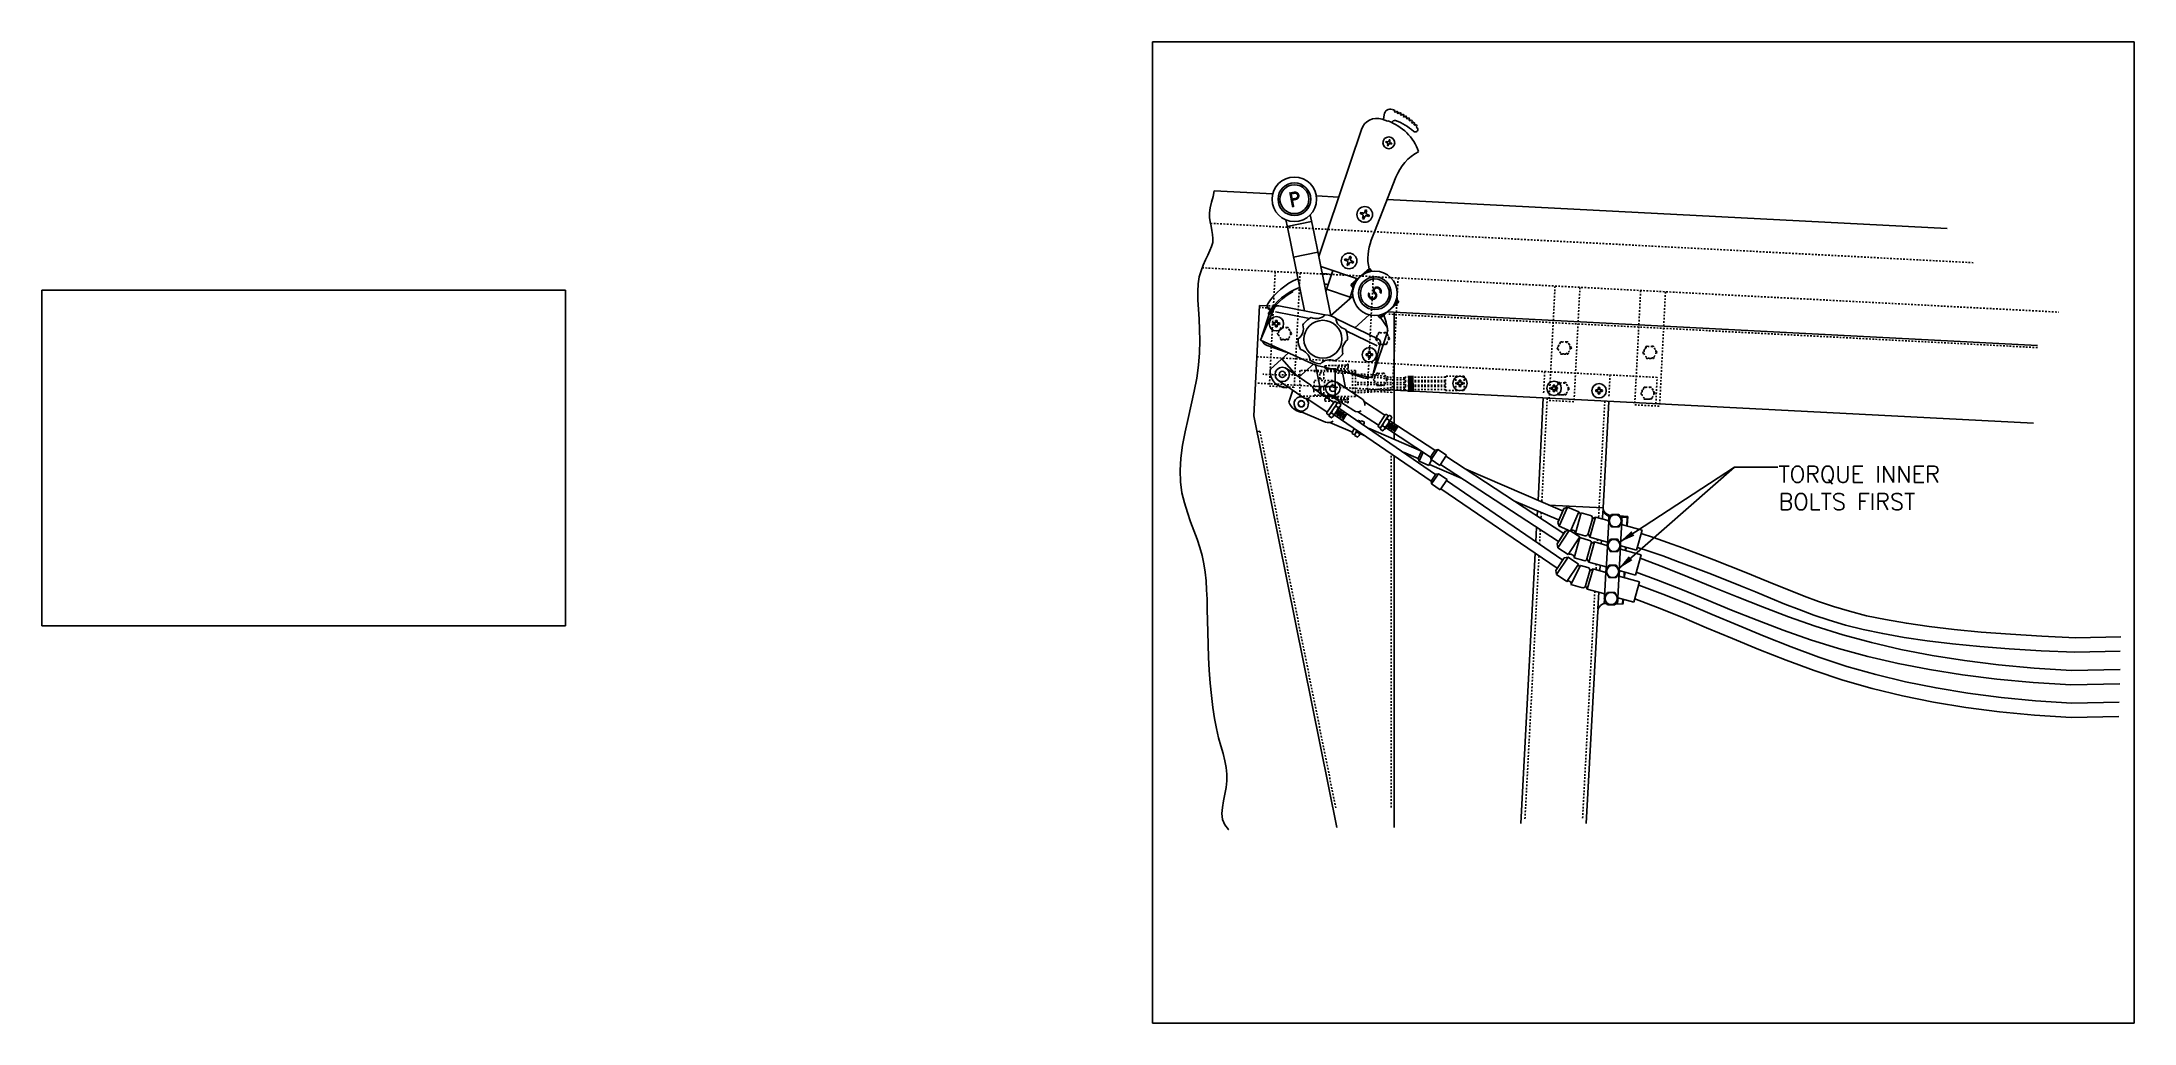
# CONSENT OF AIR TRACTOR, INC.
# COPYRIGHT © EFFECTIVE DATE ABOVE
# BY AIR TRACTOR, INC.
# Model space of a CAD drawing. Extents: x 0 to 128, y -24 to 36.
import ezdxf

# ---------------------------------------------------------------- set-up
doc = ezdxf.new("R2010")
doc.units = 0
doc.header["$LTSCALE"] = 0.3
doc.header["$MEASUREMENT"] = 0
doc.linetypes.add('HIDDEN', pattern=[0.375, 0.25, -0.125])
for name, color, linetype in [('1', 1, 'CONTINUOUS'), ('FUSE', 4, 'CONTINUOUS'), ('HW', 6, 'CONTINUOUS'), ('NOTES', 2, 'CONTINUOUS'), ('TB Border', 9, 'CONTINUOUS')]:
    doc.layers.add(name, color=color, linetype=linetype)
doc.styles.add('ROMANS', font='ROMANS.shx')
doc.dimstyles.new('FRACTION', dxfattribs={"dimtxt": 0.125, "dimasz": 0.15, "dimexe": 0.12, "dimexo": 0.12, "dimgap": 0.05, "dimtad": 0, "dimtih": 1, "dimtoh": 1, "dimdec": 4, "dimzin": 4, "dimdsep": 46, "dimlunit": 5, "dimtxsty": 'ROMANS', "dimcen": 0.09, "dimclrd": 6, "dimclre": 6, "dimclrt": 256, "dimadec": 0, "dimazin": 0, "dimtfac": 0.72, "dimtdec": 4, "dimtofl": 0, "dimtmove": 0, "dimatfit": 3, "dimfxl": 1, "dimfrac": 2, "dimtolj": 1, "dimtzin": 4, "dimarcsym": 0})

# ---------------------------------------------------------------- blocks, each defined once
blk = doc.blocks.new('90015P')
at = {"layer": 'HW'}
for p, q in [((-0.097, 0.025), (-0.025, 0.025)), ((-0.025, 0.025), (-0.025, 0.097)), ((0.025, 0.025), (0.025, 0.097)), ((0.025, 0.025), (0.097, 0.025)), ((-0.097, -0.025), (-0.025, -0.025)), ((-0.025, -0.097), (-0.025, -0.025)), ((0.025, -0.097), (0.025, -0.025)), ((0.025, -0.025), (0.097, -0.025))]:
    blk.add_line(p, q, dxfattribs=at)
blk.add_circle((0, 0), 0.22, dxfattribs=at)
for start, end in [(165.52249, 194.47751), (75.52249, 104.47751), (345.52249, 14.47751), (255.52249, 284.47751)]:
    blk.add_arc((0, 0), 0.1, start, end, dxfattribs=at)

msp = doc.modelspace()

# ---------------------------------------------------------------- linework, layer by layer
at = {"layer": '1'}
for p, q in [((81.91, 30.98), (82.25, 30.86)), ((80.65, 30.35), (78.6, 24.24)), ((82.75, 27.43), (81.45, 24.09)), ((76.03, 24.83), (76.12, 24.37)), ((76.11, 24.42), (77.6, 24.73)), ((76.12, 24.37), (77.16, 19.25)), ((77.52, 25.13), (77.69, 24.29)), ((77.69, 24.29), (78.04, 22.57)), ((78.6, 24.24), (78.04, 22.57)), ((81.45, 24.09), (81.25, 23.57)), ((76.49, 22.54), (77.98, 22.84)), ((78.04, 22.57), (78.77, 18.96)), ((78.16, 21.96), (80.41, 21.21)), ((78.89, 21.72), (78.47, 20.45)), ((80.15, 20.67), (79.91, 19.97)), ((80.34, 21.23), (80.29, 21.11)), ((74.07, 12.84), (74.41, 19.59)), ((74.89, 19.57), (74.41, 19.59)), ((74.47, 17.46), (75.32, 19.42)), ((78.42, 19.01), (75.59, 19.56)), ((80.12, 20.15), (78.76, 18.95)), ((121.97, 17.14), (82.21, 19.19)), ((79.08, 18.79), (81.68, 17.52)), ((81.12, 19.01), (80.24, 18.22)), ((82.64, 19.17), (82.64, 12.38)), ((77.61, 16.03), (74.47, 17.46)), ((76.19, 16.68), (75.08, 15.7)), ((81.3, 15.17), (81.8, 17.25)), ((77.71, 15.99), (76.83, 15.21)), ((77.83, 15.95), (78.18, 14.22)), ((77.93, 15.92), (81.3, 15.17)), ((79.46, 15.58), (79.67, 14.54)), ((76.15, 14.61), (76.09, 14.56)), ((76.45, 14.4), (76.2, 13.68)), ((78.11, 14.59), (78.01, 14.3)), ((121.73, 12.38), (82.64, 14.4)), ((74.07, 12.84), (79.14, -12.34)), ((77.31, 13.9), (77.33, 13.9)), ((78.99, 12.9), (84.9, 8.85)), ((79.27, 13.31), (85.18, 9.26)), ((91.76, 13.93), (91.44, 7.67)), ((95.76, 13.72), (95.42, 7.21)), ((81.07, 12.08), (84.32, 10.68)), ((82.12, 12.12), (84.87, 10.32)), ((82.39, 12.54), (85.14, 10.74)), ((82.64, 10.4), (82.64, -12.34)), ((83.21, 10.61), (84.12, 10.22)), ((93.01, 5.65), (85.81, 10.37)), ((86.75, 9.03), (84.8, 9.87)), ((92.69, 5.15), (85.48, 9.86)), ((92.94, 7.02), (87.03, 9.57)), ((92.61, 3.52), (85.5, 8.38)), ((92.95, 4.01), (85.84, 8.88)), ((92.7, 6.47), (89.96, 7.65)), ((91.4, 7.03), (91.39, 6.72)), ((95.77, 6.69), (95.76, 6.49)), ((95.91, 6.75), (95.89, 6.75)), ((96.92, 6.69), (96.42, 6.72)), ((96.89, 6.63), (96.46, 6.65)), ((96.57, 6.65), (96.56, 6.48)), ((96.89, 6.63), (96.86, 6.12)), ((96.92, 6.69), (96.89, 6.11)), ((96.89, 6.63), (96.92, 6.69)), ((91.35, 6.03), (91.3, 5.14)), ((95.76, 6.37), (95.68, 4.97)), ((96.56, 6.36), (96.48, 4.96)), ((91.27, 4.44), (90.39, -12.09)), ((95.68, 4.86), (95.6, 3.38)), ((96.48, 4.85), (96.4, 3.37)), ((96.79, 4.81), (96.78, 4.6)), ((96.82, 4.8), (96.81, 4.59)), ((95.59, 3.27), (95.51, 1.73)), ((96.39, 3.26), (96.31, 1.72)), ((96.71, 3.29), (96.7, 2.95)), ((96.74, 3.28), (96.73, 2.94)), ((95.51, 1.62), (95.49, 1.38)), ((95.65, 1.37), (95.61, 1.37)), ((96.61, 1.32), (96.15, 1.34)), ((96.31, 1.61), (96.29, 1.33)), ((96.63, 1.64), (96.61, 1.32)), ((96.61, 1.32), (96.64, 1.38)), ((96.66, 1.63), (96.64, 1.38)), ((95.09, 0.9), (94.39, -12.09))]:
    msp.add_line(p, q, dxfattribs=at)
at = {"layer": '1', "color": 6}
for p, q in [((82.04, 31.25), (82, 30.95)), ((82.66, 31.42), (82.69, 31.51)), ((82.74, 31.38), (82.79, 31.47)), ((82.85, 31.33), (82.88, 31.43)), ((82.85, 31.33), (82.88, 31.43)), ((82.92, 31.3), (82.98, 31.38)), ((82.92, 31.3), (82.98, 31.38)), ((83.03, 31.24), (83.07, 31.34)), ((83.03, 31.24), (83.07, 31.34)), ((83.1, 31.2), (83.16, 31.29)), ((83.1, 31.2), (83.16, 31.29)), ((83.21, 31.14), (83.25, 31.23)), ((83.28, 31.1), (83.34, 31.18)), ((83.38, 31.03), (83.43, 31.12)), ((83.45, 30.98), (83.51, 31.06)), ((83.54, 30.91), (83.6, 31)), ((83.61, 30.86), (83.68, 30.93)), ((83.7, 30.78), (83.76, 30.86)), ((83.76, 30.73), (83.84, 30.79)), ((83.85, 30.64), (83.91, 30.72)), ((82.13, 29.57), (82.22, 29.53)), ((82.15, 29.62), (82.24, 29.59)), ((82.26, 29.46), (82.23, 29.37)), ((82.31, 29.44), (82.28, 29.35)), ((82.35, 29.72), (82.32, 29.63)), ((82.4, 29.7), (82.37, 29.61)), ((82.39, 29.48), (82.48, 29.45)), ((82.41, 29.53), (82.5, 29.5)), ((83.91, 30.58), (83.99, 30.65)), ((83.99, 30.5), (84.06, 30.57)), ((76.11, 24.42), (77.6, 24.73)), ((80.58, 25.2), (80.71, 25.15)), ((80.6, 25.28), (80.74, 25.24)), ((80.76, 25.04), (80.72, 24.91)), ((80.85, 25.02), (80.8, 24.88)), ((80.89, 25.43), (80.85, 25.29)), ((80.98, 25.4), (80.93, 25.26)), ((80.96, 25.07), (81.09, 25.03)), ((80.99, 25.15), (81.12, 25.11)), ((76.49, 22.54), (77.98, 22.84)), ((79.62, 22.35), (79.76, 22.31)), ((79.65, 22.44), (79.78, 22.39)), ((79.81, 22.2), (79.77, 22.07)), ((79.89, 22.17), (79.85, 22.04)), ((79.94, 22.58), (79.89, 22.45)), ((80.02, 22.55), (79.98, 22.42)), ((80, 22.23), (80.14, 22.18)), ((80, 20.84), (81.13, 21.85)), ((80.03, 22.31), (80.17, 22.26)), ((80.96, 21.59), (81.19, 21.79)), ((81.13, 21.85), (81.29, 21.68)), ((76.42, 20.48), (76.46, 20.41)), ((78.51, 20.58), (79.96, 20.1)), ((80, 20.84), (80.15, 20.67)), ((80.05, 20.78), (80.27, 20.98)), ((75.08, 19.29), (75.01, 19.33)), ((77.47, 18.78), (75.4, 19.19)), ((76.08, 20.28), (76.12, 20.22)), ((81.8, 18.8), (82.94, 19.81)), ((82.66, 19.67), (82.89, 19.87)), ((82.78, 19.98), (82.94, 19.81)), ((74.58, 17.76), (75.01, 19.05)), ((74.95, 19.08), (75.02, 19.04)), ((79.71, 18.03), (81.61, 17.11)), ((81.4, 15.48), (82.22, 17.92)), ((81.65, 18.98), (81.8, 18.8)), ((81.75, 18.86), (81.97, 19.06)), ((74.89, 17.13), (76.05, 16.74)), ((75.79, 16.32), (76.68, 15.31)), ((76.06, 15.73), (77.56, 14.71)), ((79.61, 15.55), (80.77, 15.16)), ((75.57, 15), (77.06, 13.98)), ((77.72, 14.5), (78.96, 13.66)), ((77.76, 14.47), (78.04, 14.38)), ((78.66, 14.15), (80.18, 13.16)), ((79.14, 14.89), (80.66, 13.9)), ((76.79, 13.17), (78.46, 12.45)), ((77.32, 13.9), (78.55, 13.06)), ((78.96, 13.66), (78.55, 13.06)), ((78.67, 12.81), (78.81, 12.71)), ((79.12, 13.54), (78.72, 12.95)), ((78.81, 13.02), (78.95, 12.92)), ((78.91, 12.79), (79.34, 13.42)), ((79.09, 13.43), (79.24, 13.34)), ((79.11, 12.91), (79.3, 13.19)), ((79.15, 12.79), (79.43, 13.2)), ((79.24, 13.64), (79.38, 13.55)), ((79.27, 12.79), (79.47, 13.08)), ((79.31, 12.67), (79.6, 13.09)), ((79.44, 12.68), (79.64, 12.97)), ((79.48, 12.56), (79.76, 12.97)), ((80.43, 13.09), (81.68, 12.27)), ((80.83, 13.69), (82.08, 12.88)), ((82.08, 12.88), (81.68, 12.27)), ((82.36, 12.87), (82.5, 12.78)), ((78.72, 12.43), (80.1, 11.84)), ((80.2, 12.07), (80.1, 11.84)), ((80.26, 11.61), (80.42, 11.54)), ((80.37, 11.96), (80.28, 11.76)), ((80.36, 11.84), (80.51, 11.77)), ((80.5, 11.64), (80.58, 11.81)), ((80.55, 11.76), (80.82, 11.64)), ((80.66, 12.54), (80.81, 12.47)), ((80.74, 11.68), (80.74, 11.7)), ((80.78, 12.28), (80.8, 12.34)), ((81.11, 12.05), (81.12, 12.06)), ((81.28, 11.93), (81.3, 11.98)), ((81.8, 12.02), (81.95, 11.93)), ((82.24, 12.77), (81.85, 12.17)), ((81.94, 12.23), (82.08, 12.14)), ((82.05, 12.01), (82.46, 12.65)), ((82.22, 12.66), (82.36, 12.56)), ((82.25, 12.13), (82.43, 12.42)), ((82.29, 12.01), (82.56, 12.43)), ((82.41, 12.02), (82.6, 12.31)), ((82.45, 11.9), (82.73, 12.32)), ((82.58, 11.92), (82.77, 12.21)), ((82.62, 11.79), (82.89, 12.21)), ((82.64, 11.78), (82.64, 11.4)), ((84.32, 10.68), (84.12, 10.22)), ((84.42, 10.62), (84.18, 10.06)), ((84.87, 10.32), (85.01, 10.53)), ((84.91, 10.16), (84.87, 10.32)), ((84.91, 10.16), (85.11, 10.47)), ((85.15, 10.74), (85.01, 10.53)), ((85.31, 10.78), (85.11, 10.47)), ((85.31, 10.78), (85.15, 10.74)), ((85.85, 10.43), (85.31, 10.78)), ((85.85, 10.43), (85.44, 9.81)), ((84.18, 10.06), (84.12, 10.22)), ((84.77, 9.81), (84.18, 10.06)), ((84.92, 10.15), (84.77, 9.81)), ((85.19, 9.27), (84.9, 8.85)), ((84.91, 10.16), (85.44, 9.81)), ((85.35, 9.3), (84.93, 8.68)), ((85.35, 9.3), (85.19, 9.27)), ((85.88, 8.94), (85.35, 9.3)), ((84.93, 8.68), (84.9, 8.85)), ((85.46, 8.32), (84.93, 8.68)), ((85.88, 8.94), (85.46, 8.32)), ((95.42, 7.21), (92.1, 7.38)), ((92.64, 6.32), (93.01, 7.17)), ((92.64, 6.32), (93.01, 7.16)), ((92.74, 6.09), (93.24, 7.26)), ((93.24, 7.26), (93.01, 7.17)), ((93.94, 6.96), (93.24, 7.26)), ((93.43, 5.79), (93.94, 6.96)), ((94.07, 6.9), (93.72, 5.67)), ((94.65, 6.74), (94.07, 6.9)), ((94.76, 6.54), (94.5, 5.62)), ((94.95, 6.65), (94.61, 5.42)), ((94.95, 6.65), (94.76, 6.54)), ((95.73, 6.43), (94.95, 6.65)), ((95.41, 7.03), (95.38, 6.53)), ((92.6, 5.02), (93.11, 5.79)), ((92.6, 5.02), (93.1, 5.79)), ((92.74, 6.09), (92.64, 6.32)), ((92.65, 4.77), (93.34, 5.83)), ((93.43, 5.79), (92.74, 6.09)), ((93.32, 5.84), (93.11, 5.79)), ((93.29, 4.36), (93.99, 5.43)), ((93.99, 5.43), (93.44, 5.79)), ((94, 5.39), (93.65, 4.15)), ((94.3, 5.51), (93.72, 5.67)), ((94.58, 5.22), (94, 5.39)), ((94.61, 5.42), (94.5, 5.62)), ((94.89, 5.14), (94.54, 3.9)), ((95.69, 5.12), (94.61, 5.42)), ((94.89, 5.14), (94.69, 5.03)), ((95.65, 4.92), (94.89, 5.14)), ((95.31, 5.22), (95.3, 5.02)), ((97.8, 5.85), (96.55, 6.2)), ((97.8, 5.85), (97.46, 4.62)), ((92.52, 3.39), (93.04, 4.15)), ((92.52, 3.39), (93.04, 4.15)), ((92.57, 3.14), (93.29, 4.2)), ((92.65, 4.77), (92.6, 5.02)), ((93.29, 4.36), (92.65, 4.77)), ((93.29, 4.2), (93.04, 4.15)), ((93.92, 3.77), (93.29, 4.2)), ((94.23, 3.99), (93.65, 4.15)), ((94.69, 5.03), (94.43, 4.1)), ((94.54, 3.9), (94.43, 4.1)), ((95.61, 3.6), (94.54, 3.9)), ((97.74, 4.34), (96.47, 4.69)), ((97.46, 4.62), (96.5, 4.89)), ((97.74, 4.34), (97.39, 3.1)), ((92.57, 3.14), (92.52, 3.39)), ((93.19, 2.71), (92.57, 3.14)), ((93.19, 2.71), (93.92, 3.77)), ((94.03, 3.69), (93.45, 2.53)), ((94.49, 3.57), (94.03, 3.69)), ((94.6, 3.37), (94.34, 2.44)), ((94.8, 3.48), (94.45, 2.25)), ((94.8, 3.48), (94.6, 3.37)), ((95.59, 3.26), (94.8, 3.48)), ((95.23, 3.71), (95.22, 3.36)), ((97.65, 2.68), (96.38, 3.03)), ((97.39, 3.1), (96.4, 3.38)), ((97.65, 2.68), (97.3, 1.45)), ((94.15, 2.33), (93.45, 2.53)), ((94.45, 2.25), (94.34, 2.44)), ((95.52, 1.95), (94.45, 2.25)), ((95.15, 2.05), (95.09, 1.03)), ((97.3, 1.45), (96.31, 1.72))]:
    msp.add_line(p, q, dxfattribs=at)
at = {"layer": '1', "color": 4, "linetype": 'HIDDEN'}
for p, q in [((75.27, 19.42), (74.41, 19.46)), ((75.27, 19.55), (74.96, 19.56)), ((121.96, 17.01), (82.21, 19.06)), ((79.04, 15.6), (76.88, 15.6)), ((76.88, 15.6), (76.88, 14.04)), ((77.76, 15.6), (77.76, 15.54)), ((79.04, 15.54), (77.76, 15.54)), ((78.1, 15.46), (78.34, 15.46)), ((78.1, 15.1), (78.1, 15.46)), ((78.34, 15.1), (78.34, 15.46)), ((78.54, 15.68), (78.64, 15.68)), ((78.54, 15.6), (78.54, 15.68)), ((78.64, 15.68), (78.62, 15.72)), ((78.82, 15.72), (79.04, 15.66)), ((79.04, 15.66), (79.04, 15.6)), ((79.04, 14.04), (79.04, 15.6)), ((91.85, 15.55), (91.78, 14.17)), ((82.4, 14.41), (74.17, 14.84)), ((77.76, 14.64), (77.76, 15)), ((78.88, 15), (77.76, 15)), ((78.88, 14.64), (77.76, 14.64)), ((77.76, 14.1), (79.04, 14.1)), ((77.76, 14.1), (77.76, 14.04)), ((78.1, 15.1), (78.34, 15.1)), ((78.1, 14.54), (78.34, 14.54)), ((78.1, 14.18), (78.1, 14.54)), ((78.1, 14.18), (78.34, 14.18)), ((78.34, 14.18), (78.34, 14.54)), ((78.38, 14.64), (78.38, 15)), ((78.88, 15), (78.88, 14.64)), ((83.29, 14.88), (80.29, 14.88)), ((83.29, 14.76), (80.29, 14.76)), ((83.29, 15.21), (83.29, 15.01)), ((83.29, 14.93), (83.29, 14.73)), ((83.29, 14.63), (83.29, 14.43)), ((86.92, 15.26), (85.79, 15.26)), ((85.79, 15.26), (85.79, 14.38)), ((85.79, 14.38), (86.92, 14.38)), ((86.42, 14.38), (86.42, 15.26)), ((86.92, 14.38), (86.92, 15.26)), ((95.84, 15.34), (95.77, 13.96)), ((76.88, 14.04), (79.04, 14.04)), ((78.54, 14.04), (78.54, 13.96)), ((78.54, 13.96), (78.64, 13.96)), ((78.64, 13.96), (78.62, 13.92)), ((78.84, 13.92), (79.04, 13.98)), ((79.04, 13.98), (79.04, 14.04)), ((92, 13.92), (91.67, 7.57)), ((95.52, 13.74), (95.14, 6.6)), ((74.44, 11.9), (79.08, -11.13)), ((82.46, 10.4), (82.46, -11.15)), ((91.64, 6.93), (91.62, 6.57)), ((91.58, 5.87), (91.53, 4.98)), ((95.08, 5.29), (95.07, 5.09)), ((91.5, 4.28), (90.64, -11.84)), ((95, 3.78), (94.98, 3.43)), ((94.91, 2.12), (94.16, -11.84))]:
    msp.add_line(p, q, dxfattribs=at)
at = {"layer": '1', "color": 6, "linetype": 'HIDDEN'}
for p, q in [((98.72, 15.19), (74.25, 16.45)), ((98.64, 13.57), (98.72, 15.19))]:
    msp.add_line(p, q, dxfattribs=at)
at = {"layer": '1', "linetype": 'HIDDEN'}
msp.add_line((76.15, 14.61), (76.09, 14.56), dxfattribs=at)
at = {"layer": '1', "color": 4}
msp.add_line((74.44, 11.9), (74.26, 11.86), dxfattribs=at)
at = {"layer": '1'}
msp.add_lwpolyline([(71.65, 26.6), (71.59, 26.25), (71.49, 25.9), (71.41, 25.56), (71.37, 25.25), (71.37, 24.96), (71.4, 24.69), (71.46, 24.43), (71.51, 24.17), (71.55, 23.93), (71.57, 23.69), (71.56, 23.44), (71.49, 23.2), (71.39, 22.94), (71.26, 22.67), (71.12, 22.38), (70.98, 22.06), (70.85, 21.71), (70.74, 21.33), (70.67, 20.9), (70.64, 20.43), (70.65, 19.91), (70.68, 19.35), (70.72, 18.75), (70.76, 18.11), (70.77, 17.42), (70.76, 16.7), (70.69, 15.94), (70.58, 15.15), (70.42, 14.34), (70.24, 13.51), (70.05, 12.67), (69.87, 11.85), (69.71, 11.04), (69.6, 10.25), (69.56, 9.5), (69.59, 8.8), (69.68, 8.14), (69.83, 7.51), (70.01, 6.92), (70.21, 6.36), (70.41, 5.82), (70.61, 5.3), (70.78, 4.79), (70.92, 4.29), (71.02, 3.78), (71.1, 3.27), (71.15, 2.75), (71.18, 2.2), (71.21, 1.62), (71.22, 1), (71.24, 0.33), (71.26, -0.39), (71.28, -1.14), (71.31, -1.93), (71.35, -2.72), (71.41, -3.51), (71.48, -4.27), (71.56, -5), (71.67, -5.67), (71.79, -6.28), (71.92, -6.84), (72.06, -7.34), (72.19, -7.81), (72.3, -8.25), (72.38, -8.66), (72.43, -9.07), (72.43, -9.47), (72.38, -9.88), (72.3, -10.3), (72.22, -10.7), (72.15, -11.1), (72.12, -11.48), (72.16, -11.84), (72.29, -12.16), (72.53, -12.45), (72.55, -12.46)], dxfattribs=at)
for points, const_width in [([(76.3, 26.51), (76.48, 25.59)], 0.156), ([(76.31, 26.43), (76.56, 26.48)], 0.156), ([(76.63, 26.1), (76.39, 26.05)], 0.156), ([(83.66, 15.29), (83.68, 14.29)], 0.36)]:
    msp.add_lwpolyline(points, dxfattribs=dict(at, const_width=const_width))
at = {"layer": '1', "const_width": 0.156}
for points in [[(76.63, 26.1, 1), (76.56, 26.48, 1)], [(81.14, 20.35, 0.37655), (81.15, 20.11), (81.19, 20.05, 0.414214), (81.46, 20.03), (81.48, 20.05, 0.414214), (81.5, 20.32), (81.45, 20.37, -0.414214), (81.46, 20.64)], [(81.47, 20.64, -0.414214), (81.73, 20.62), (81.78, 20.57, -0.363512), (81.79, 20.33)]]:
    msp.add_lwpolyline(points, format="xyb", dxfattribs=at)
at = {"layer": '1', "color": 4, "linetype": 'HIDDEN'}
for points in [[(79.73, 15.94), (78.41, 15.9)], [(78.41, 15.9), (79.73, 15.94)], [(78.41, 15.9), (78.41, 15.77)], [(78.41, 15.77), (78.41, 15.9)], [(78.41, 15.77), (78.49, 15.72)], [(78.49, 15.72), (78.41, 15.77)], [(78.49, 15.72), (79.11, 15.72)], [(79.11, 15.72), (78.49, 15.72)], [(79.04, 15.53), (79.04, 15.62)], [(79.04, 15.62), (79.04, 15.53)], [(79.11, 15.62), (79.04, 15.62)], [(79.04, 15.62), (79.11, 15.62)], [(79.04, 15.46), (79.04, 15.46), (79.04, 15.47), (79.04, 15.48), (79.04, 15.49), (79.04, 15.51), (79.04, 15.52), (79.04, 15.53), (79.04, 15.53)], [(79.04, 15.53), (80.29, 15.53)], [(79.04, 15.45), (79.04, 15.46), (79.04, 15.46), (79.04, 15.47), (79.04, 15.47), (79.04, 15.48), (79.04, 15.49), (79.04, 15.51), (79.04, 15.52), (79.04, 15.52), (79.04, 15.53), (79.04, 15.53), (79.04, 15.53)], [(79.04, 15.53), (80.29, 15.53)], [(79.04, 14.02), (79.04, 15.45)], [(79.04, 15.45), (79.04, 14.02)], [(80.29, 15.45), (79.04, 15.45)], [(80.29, 15.45), (79.04, 15.45)], [(79.11, 15.72), (79.11, 15.62)], [(79.11, 15.62), (79.11, 15.72)], [(79.19, 15.72), (79.2, 15.72)], [(79.19, 15.62), (79.19, 15.72)], [(79.2, 15.72), (79.19, 15.72)], [(79.19, 15.72), (79.19, 15.62)], [(80.29, 15.62), (79.19, 15.62)], [(79.19, 15.62), (80.29, 15.62)], [(79.2, 15.83), (79.84, 15.83)], [(79.2, 15.72), (79.2, 15.83)], [(79.2, 15.83), (79.2, 15.72)], [(79.2, 15.83), (79.84, 15.83)], [(79.84, 15.72), (79.2, 15.72)], [(79.84, 15.72), (79.2, 15.72)], [(79.79, 16), (79.73, 15.94)], [(79.73, 15.94), (79.79, 16)], [(79.84, 16), (79.79, 16)], [(79.79, 16), (79.84, 16)], [(79.84, 15.83), (79.84, 16)], [(79.84, 16), (79.84, 15.83)], [(79.84, 15.83), (79.84, 15.72)], [(79.84, 15.83), (79.84, 15.72)], [(80.1, 15.37), (80.29, 15.37)], [(80.1, 15.37), (80.1, 14.27)], [(80.29, 15.37), (80.1, 15.37)], [(80.1, 14.27), (80.1, 15.37)], [(80.29, 15.53), (80.29, 15.62)], [(80.29, 15.53), (80.29, 15.62)], [(80.29, 15.53), (80.29, 15.53), (80.29, 15.53), (80.29, 15.52), (80.29, 15.52), (80.29, 15.51), (80.29, 15.49), (80.29, 15.48), (80.29, 15.47), (80.29, 15.47), (80.29, 15.46), (80.29, 15.46), (80.29, 15.45)], [(80.29, 15.37), (80.29, 15.45)], [(80.29, 15.37), (80.29, 15.45)], [(80.29, 14.27), (80.29, 15.37)], [(80.29, 14.27), (80.29, 15.37)], [(80.1, 14.27), (80.29, 14.27)], [(80.29, 14.27), (80.1, 14.27)], [(80.29, 14.02), (80.29, 14.27)], [(80.29, 14.02), (80.29, 14.27)], [(78.49, 13.92), (78.41, 13.87)], [(78.49, 13.92), (78.41, 13.87)], [(78.41, 13.87), (78.41, 13.74)], [(78.41, 13.87), (78.41, 13.74)], [(78.41, 13.74), (79.73, 13.7)], [(78.41, 13.74), (79.73, 13.7)], [(79.11, 13.92), (78.49, 13.92)], [(79.11, 13.92), (78.49, 13.92)], [(79.04, 14.02), (79.11, 14.02)], [(79.11, 14.02), (79.04, 14.02)], [(79.11, 14.02), (79.11, 13.92)], [(79.11, 14.02), (79.11, 13.92)], [(79.19, 14.02), (80.29, 14.02)], [(79.19, 13.92), (79.19, 14.02)], [(80.29, 14.02), (79.19, 14.02)], [(79.19, 13.92), (79.19, 14.02)], [(79.2, 13.92), (79.19, 13.92)], [(79.2, 13.92), (79.19, 13.92)], [(79.84, 13.92), (79.2, 13.92)], [(79.2, 13.81), (79.2, 13.92)], [(79.84, 13.92), (79.2, 13.92)], [(79.2, 13.81), (79.2, 13.92)], [(79.2, 13.81), (79.84, 13.81)], [(79.84, 13.81), (79.2, 13.81)], [(79.73, 13.7), (79.79, 13.64)], [(79.73, 13.7), (79.79, 13.64)], [(79.79, 13.64), (79.84, 13.64)], [(79.79, 13.64), (79.84, 13.64)], [(79.84, 13.81), (79.84, 13.92)], [(79.84, 13.81), (79.84, 13.92)], [(79.84, 13.64), (79.84, 13.81)], [(79.84, 13.64), (79.84, 13.81)]]:
    msp.add_lwpolyline(points, dxfattribs=at)
at = {"layer": '1', "color": 6}
for points in [[(97.74, 5.64), (98.49, 5.4), (99.35, 5.1), (100.27, 4.77), (101.22, 4.41), (102.19, 4.04), (103.17, 3.65), (104.14, 3.26), (105.08, 2.88), (105.97, 2.51), (106.84, 2.15), (107.71, 1.81), (108.59, 1.48), (109.5, 1.18), (110.47, 0.89), (111.52, 0.62), (112.68, 0.38), (113.95, 0.16), (115.34, -0.04), (116.87, -0.22), (118.52, -0.38), (120.31, -0.52), (122.23, -0.64), (124.28, -0.74), (127.05, -0.67)], [(97.51, 4.79), (98.21, 4.57), (99.06, 4.27), (99.97, 3.94), (100.91, 3.59), (101.87, 3.22), (102.85, 2.83), (103.81, 2.45), (104.74, 2.07), (105.64, 1.69), (106.52, 1.33), (107.4, 0.99), (108.3, 0.65), (109.24, 0.34), (110.24, 0.04), (111.32, -0.23), (112.51, -0.48), (113.81, -0.71), (115.23, -0.92), (116.77, -1.1), (118.44, -1.26), (120.24, -1.4), (122.18, -1.52), (124.25, -1.62), (127.02, -1.55)], [(97.68, 4.13), (99.13, 3.59), (100.59, 3), (102.08, 2.39), (103.6, 1.77), (105.15, 1.16), (106.74, 0.55), (108.37, -0.02), (110.06, -0.55), (111.81, -1.03), (113.62, -1.45), (115.52, -1.81), (117.5, -2.13), (119.58, -2.38), (121.76, -2.59), (124.05, -2.73), (127.02, -2.67)], [(97.44, 3.28), (98.81, 2.77), (100.26, 2.19), (101.75, 1.58), (103.27, 0.96), (104.83, 0.34), (106.43, -0.27), (108.09, -0.85), (109.81, -1.39), (111.59, -1.88), (113.44, -2.31), (115.37, -2.68), (117.38, -3), (119.48, -3.26), (121.69, -3.46), (124, -3.61), (127, -3.55)], [(97.36, 1.64), (98.75, 1.12), (100.22, 0.52), (101.74, -0.12), (103.32, -0.78), (104.93, -1.45), (106.6, -2.11), (108.31, -2.74), (110.06, -3.32), (111.86, -3.84), (113.71, -4.28), (115.61, -4.67), (117.59, -4.99), (119.64, -5.25), (121.78, -5.46), (124.02, -5.61), (126.93, -5.55)], [(97.6, 2.49), (99.07, 1.94), (100.56, 1.34), (102.09, 0.69), (103.66, 0.03), (105.26, -0.64), (106.91, -1.29), (108.6, -1.91), (110.32, -2.48), (112.08, -2.98), (113.9, -3.42), (115.77, -3.8), (117.71, -4.12), (119.74, -4.38), (121.85, -4.58), (124.07, -4.73), (126.96, -4.67)]]:
    msp.add_lwpolyline(points, dxfattribs=at)
for centre, radius in [((82.32, 29.53), 0.36), ((76.55, 26.08), 1), ((76.55, 26.08), 0.881), ((80.85, 25.15), 0.48), ((79.89, 22.31), 0.48), ((81.47, 20.33), 1), ((81.47, 20.33), 0.881), ((78.29, 17.52), 1.16), ((75.81, 15.37), 0.44), ((75.81, 15.37), 0.19), ((78.9, 14.52), 0.44), ((78.9, 14.52), 0.19), ((76.97, 13.58), 0.19)]:
    msp.add_circle(centre, radius, dxfattribs=at)
at = {"layer": '1'}
for centre, radius in [((76.55, 26.08), 1.36), ((81.47, 20.33), 1.36), ((78.9, 14.52), 0.19), ((76.97, 13.57), 0.19), ((76.97, 13.57), 0.19), ((76.97, 13.57), 0.19), ((76.97, 13.57), 0.19), ((76.97, 13.57), 0.19), ((76.97, 13.57), 0.19)]:
    msp.add_circle(centre, radius, dxfattribs=at)
for centre, radius, start, end in [((81.59, 30.03), 1, 71.48, 161.48), ((81.3, 28.02), 3, 18.9102, 71.48), ((85.55, 26.34), 3, 118.0242, 158.7142), ((84.04, 22.48), 3, 158.7142, 192.4639), ((75.54, 19.33), 0.24, 78.8842, 156.5606), ((76.34, 18.17), 0.76, 305.9201, 17.0399), ((78.29, 17.52), 1.51, 118.5235, 144.4365), ((77.88, 19.54), 0.76, 245.9201, 317.0399), ((78.29, 17.52), 1.51, 58.5235, 84.4365), ((79.83, 18.88), 0.76, 185.9201, 257.0399), ((78.29, 17.52), 1.51, 358.5235, 24.4365), ((75.05, 17.61), 0.5, 161.48, 176.2978), ((78.29, 17.52), 1.51, 178.5235, 204.4365), ((76.75, 16.15), 0.76, 5.9201, 77.0399), ((78.29, 17.52), 1.51, 298.5235, 324.4365), ((80.24, 16.86), 0.76, 125.9201, 197.0399), ((81.57, 17.31), 0.24, 346.3994, 64.0758), ((76.07, 15.56), 1, 172.0158, 270.9442), ((78.29, 17.52), 1.51, 238.5235, 264.4365), ((78.29, 17.52), 1.63, 245.5342, 257.4258), ((78.7, 15.5), 0.76, 65.9201, 137.0399), ((78.8, 15.01), 1, 232.0177, 274.1099), ((77.13, 14.05), 1, 202.0158, 266.4361), ((95.92, 7.25), 0.5, 177, 267), ((95.92, 7.18), 0.5, 177, 267), ((95.59, 0.87), 0.5, 87, 177)]:
    msp.add_arc(centre, radius, start, end, dxfattribs=at)
at = {"layer": '1', "color": 6}
for centre, radius, start, end in [((82.41, 31.21), 0.38, 70.7742, 173.8962), ((82.68, 30.75), 0.156, 69.3033, 177.4044), ((81.3, 28.02), 3.76, 68.339, 70.7742), ((81.3, 28.02), 3.66, 66.8881, 68.1745), ((81.46, 27.53), 3.6, 48.5872, 69.3033), ((81.3, 28.02), 3.76, 65.1439, 66.7237), ((81.3, 28.02), 3.66, 63.693, 64.9794), ((81.3, 28.02), 3.76, 61.9488, 63.5286), ((81.3, 28.02), 3.66, 60.4979, 61.7843), ((81.3, 28.02), 3.76, 58.7537, 60.3334), ((81.3, 28.02), 3.66, 57.3028, 58.5892), ((81.3, 28.02), 3.76, 55.5586, 57.1383), ((81.3, 28.02), 3.66, 54.1077, 55.3941), ((81.3, 28.02), 3.76, 52.3635, 53.9432), ((81.3, 28.02), 3.66, 50.9126, 52.199), ((81.3, 28.02), 3.76, 49.1683, 50.7481), ((81.3, 28.02), 3.66, 47.7175, 49.0039), ((81.3, 28.02), 3.76, 45.9732, 47.553), ((82.32, 29.53), 0.19, 152.3953, 170.5647), ((82.2, 29.48), 0.06, 341.48, 71.48), ((82.26, 29.65), 0.06, 251.48, 341.48), ((82.37, 29.42), 0.06, 71.48, 161.48), ((82.32, 29.53), 0.19, 62.3953, 80.5647), ((82.43, 29.59), 0.06, 161.48, 251.48), ((82.32, 29.53), 0.19, 332.3953, 350.5647), ((83.94, 30.34), 0.147, 229.011, 32.496), ((81.3, 28.02), 3.66, 44.5224, 45.8088), ((81.3, 28.02), 3.76, 42.7781, 44.3579), ((81.3, 28.02), 3.66, 41.2412, 42.6136), ((82.32, 29.53), 0.19, 242.3953, 260.5647), ((80.85, 25.15), 0.276, 152.3953, 170.5647), ((80.68, 25.07), 0.087, 341.48, 71.48), ((80.85, 25.15), 0.276, 242.3953, 260.5647), ((80.77, 25.32), 0.087, 251.48, 341.48), ((80.93, 24.99), 0.087, 71.48, 161.48), ((80.85, 25.15), 0.276, 62.3953, 80.5647), ((81.01, 25.24), 0.087, 161.48, 251.48), ((80.85, 25.15), 0.276, 332.3953, 350.5647), ((79.89, 22.31), 0.276, 152.3953, 170.5647), ((79.73, 22.23), 0.087, 341.48, 71.48), ((79.89, 22.31), 0.276, 242.3953, 260.5647), ((79.81, 22.47), 0.087, 251.48, 341.48), ((79.98, 22.14), 0.087, 71.48, 161.48), ((79.89, 22.31), 0.276, 62.3953, 80.5647), ((80.06, 22.39), 0.087, 161.48, 251.48), ((79.89, 22.31), 0.276, 332.3953, 350.5647), ((78.29, 17.52), 4, 112.4488, 147.2838), ((78.1, 17.26), 3.64, 109.7873, 149.9834), ((78.29, 17.52), 4, 82.4408, 90.5433), ((78.1, 17.26), 3.64, 82.0442, 85.6458), ((75.14, 19.55), 0.25, 147.2838, 241.1063), ((78.1, 17.26), 3.56, 117.5703, 149.9723), ((77.14, 15.15), 5.95, 60.1655, 60.8924), ((77.14, 15.15), 5.95, 32.4482, 38.1527), ((78.29, 17.52), 4, 7.3276, 22.75), ((81.75, 18.07), 0.5, 341.48, 32.4482), ((75.05, 17.61), 0.5, 203.4579, 251.48), ((77.31, 14.34), 0.44, 352.2165, 55.6515), ((80.93, 15.64), 0.5, 251.48, 299.5021), ((76.97, 13.57), 0.44, 83.1792, 49.4053), ((77.31, 14.34), 0.44, 235.6515, 298.3962), ((78.63, 13.01), 0.1, 145.6515, 325.6515), ((78.89, 12.81), 0.22, 110.5278, 180.7752), ((79.6, 12.78), 0.819, 127.6745, 163.6284), ((78.73, 12.92), 0.22, 290.5278, 0.7752), ((78.45, 13.57), 0.819, 307.6745, 343.6284), ((79.04, 13.6), 0.1, 325.6515, 145.6515), ((79.31, 13.44), 0.22, 110.5278, 180.7752), ((79.16, 13.54), 0.22, 290.5278, 0.7752), ((80.42, 13.53), 0.44, 236.8575, 299.6022), ((80.42, 13.53), 0.44, 353.4225, 56.8575), ((82.16, 12.82), 0.1, 326.8575, 146.8575), ((82.44, 12.66), 0.22, 111.7338, 181.9812), ((78.63, 12.86), 0.44, 246.7165, 309.4612), ((80.19, 11.8), 0.1, 156.7165, 336.7165), ((80.47, 11.65), 0.22, 121.5928, 191.8402), ((81.17, 11.76), 0.819, 166.9799, 174.6934), ((80.47, 12.46), 0.1, 336.7165, 130.9409), ((80.3, 11.73), 0.22, 301.5928, 11.8402), ((79.9, 12.31), 0.819, 318.7395, 323.4358), ((80.77, 12.35), 0.22, 121.5928, 160.1725), ((80.6, 12.42), 0.22, 320.7051, 11.8402), ((81.77, 12.22), 0.1, 146.8575, 326.8575), ((82.02, 12.03), 0.22, 111.7338, 181.9812), ((82.73, 12.02), 0.819, 128.8805, 164.8344), ((81.86, 12.13), 0.22, 291.7338, 1.9812), ((81.57, 12.78), 0.819, 308.8805, 344.8344), ((82.28, 12.77), 0.22, 291.7338, 1.9812), ((94.01, 6.93), 0.0696, 154.6724, 334.6724), ((94.6, 6.59), 0.16, 344.2978, 74.2978), ((93.56, 5.68), 0.163, 355.8596, 139.8745), ((94.34, 5.66), 0.16, 254.2978, 344.2978), ((94.54, 5.07), 0.16, 344.2978, 74.2978), ((93.41, 4.13), 0.251, 4.3906, 117.5647), ((94.28, 4.14), 0.16, 254.2978, 344.2978), ((93.3, 2.58), 0.163, 344.7946, 128.8095), ((93.97, 3.72), 0.0696, 143.6074, 323.6074), ((94.45, 3.41), 0.16, 344.2978, 74.2978), ((94.19, 2.49), 0.16, 254.2978, 344.2978)]:
    msp.add_arc(centre, radius, start, end, dxfattribs=at)
at = {"layer": '1', "color": 4, "linetype": 'HIDDEN'}
for points, knots in [([(76.88, 15.34), (76.51, 15.34), (76.14, 15.34), (75.39, 15.35), (75, 15.36), (74.62, 15.38)], [0.111682, 0.111682, 0.111682, 0.111682, 0.66687, 0.66687, 1.246983, 1.246983, 1.246983, 1.246983]), ([(83.29, 15.17), (83.07, 15.17), (82.85, 15.16), (82.42, 15.18), (82.21, 15.22), (81.72, 15.3), (81.45, 15.34), (80.9, 15.38), (80.63, 15.38), (80.34, 15.37), (80.31, 15.37), (80.29, 15.37)], [0, 0, 0, 0, 0.330552, 0.330552, 0.661103, 0.661103, 1.068178, 1.068178, 1.475253, 1.475253, 1.505826, 1.505826, 1.505826, 1.505826]), ([(83.29, 15.05), (83.07, 15.05), (82.85, 15.04), (82.41, 15.06), (82.19, 15.1), (81.69, 15.18), (81.43, 15.22), (80.88, 15.26), (80.61, 15.26), (80.32, 15.25), (80.31, 15.25), (80.29, 15.25)], [0, 0, 0, 0, 0.330994, 0.330994, 0.661989, 0.661989, 1.074535, 1.074535, 1.487081, 1.487081, 1.505826, 1.505826, 1.505826, 1.505826]), ([(83.29, 14.59), (83.06, 14.58), (82.82, 14.59), (82.34, 14.55), (82.11, 14.52), (81.6, 14.45), (81.32, 14.42), (80.8, 14.39), (80.55, 14.39), (80.29, 14.38)], [0, 0, 0, 0, 0.354218, 0.354218, 0.708436, 0.708436, 1.126839, 1.126839, 1.504729, 1.504729, 1.504729, 1.504729]), ([(83.29, 14.47), (83.06, 14.46), (82.82, 14.47), (82.36, 14.43), (82.13, 14.4), (81.62, 14.33), (81.34, 14.3), (80.81, 14.27), (80.55, 14.27), (80.3, 14.26)], [0, 0, 0, 0, 0.353856, 0.353856, 0.707711, 0.707711, 1.119663, 1.119663, 1.504729, 1.504729, 1.504729, 1.504729]), ([(85.79, 15.2), (85.23, 15.2), (84.66, 15.19), (83.83, 15.2), (83.56, 15.2), (83.29, 15.21)], [0, 0, 0, 0, 0.851013, 0.851013, 1.25132, 1.25132, 1.25132, 1.25132]), ([(85.79, 15), (85.23, 15), (84.66, 14.99), (83.82, 15), (83.56, 15), (83.29, 15.01)], [0, 0, 0, 0, 0.852865, 0.852865, 1.248974, 1.248974, 1.248974, 1.248974]), ([(85.79, 14.92), (85.23, 14.92), (84.66, 14.91), (83.83, 14.92), (83.56, 14.92), (83.29, 14.93)], [0, 0, 0, 0, 0.851013, 0.851013, 1.25132, 1.25132, 1.25132, 1.25132]), ([(85.79, 14.72), (85.23, 14.72), (84.66, 14.71), (83.82, 14.72), (83.56, 14.72), (83.29, 14.73)], [0, 0, 0, 0, 0.852865, 0.852865, 1.248974, 1.248974, 1.248974, 1.248974]), ([(85.79, 14.64), (85.23, 14.64), (84.66, 14.64), (83.82, 14.64), (83.56, 14.63), (83.29, 14.63)], [0, 0, 0, 0, 0.852865, 0.852865, 1.248974, 1.248974, 1.248974, 1.248974]), ([(85.79, 14.44), (85.23, 14.44), (84.66, 14.44), (83.83, 14.44), (83.56, 14.43), (83.29, 14.43)], [0, 0, 0, 0, 0.851013, 0.851013, 1.25132, 1.25132, 1.25132, 1.25132])]:
    msp.add_open_spline(points, degree=3, knots=knots, dxfattribs=at)
at = {"layer": 'FUSE', "color": 11}
for p, q in [((71.65, 26.6), (75.23, 26.42)), ((77.9, 26.28), (79.26, 26.21)), ((82.22, 26.06), (116.45, 24.29))]:
    msp.add_line(p, q, dxfattribs=at)
at = {"layer": 'FUSE', "linetype": 'HIDDEN'}
for p, q in [((71.42, 24.61), (118.04, 22.2)), ((70.91, 21.89), (123.26, 19.18)), ((75.38, 21.65), (75.02, 14.66)), ((76.9, 21.58), (76.54, 14.58)), ((81.37, 21.35), (81.01, 14.35)), ((82.89, 21.27), (82.53, 14.27)), ((92.48, 20.77), (92.12, 13.78)), ((94, 20.69), (93.64, 13.7)), ((97.71, 20.5), (97.35, 13.51)), ((99.23, 20.42), (98.87, 13.43)), ((75.02, 14.66), (76.54, 14.58)), ((81.01, 14.35), (82.53, 14.27)), ((92.12, 13.78), (93.64, 13.7)), ((97.35, 13.51), (98.87, 13.43))]:
    msp.add_line(p, q, dxfattribs=at)
at = {"layer": 'HW', "color": 4, "linetype": 'HIDDEN'}
for points in [[(75.73, 18.24), (75.51, 17.87), (75.61, 17.71)], [(76.35, 17.82), (76.38, 17.87), (76.16, 18.24), (75.99, 18.24)], [(81.72, 17.94), (81.51, 17.56), (81.6, 17.4)], [(81.79, 17.94), (81.72, 17.94)], [(82.35, 17.51), (82.37, 17.56), (82.16, 17.94), (81.98, 17.94)], [(75.71, 17.53), (75.73, 17.49), (76.16, 17.49), (76.25, 17.64)], [(81.7, 17.22), (81.72, 17.19), (82.16, 17.19), (82.24, 17.33)], [(92.83, 17.36), (92.61, 16.99), (92.7, 16.83)], [(92.81, 16.64), (92.83, 16.61), (93.26, 16.61), (93.35, 16.76)], [(92.9, 17.36), (92.83, 17.36)], [(93.45, 16.94), (93.48, 16.99), (93.26, 17.36), (93.09, 17.36)], [(98.06, 17.09), (97.84, 16.72), (97.94, 16.56)], [(98.13, 17.09), (98.06, 17.09)], [(98.68, 16.67), (98.71, 16.72), (98.49, 17.09), (98.32, 17.09)], [(81.59, 15.44), (81.38, 15.06), (81.47, 14.9)], [(81.66, 15.44), (81.59, 15.44)], [(82.22, 15.02), (82.24, 15.06), (82.03, 15.44), (81.85, 15.44)], [(98.04, 16.37), (98.06, 16.34), (98.49, 16.34), (98.58, 16.49)], [(81.58, 14.72), (81.59, 14.69), (82.03, 14.69), (82.11, 14.83)], [(92.7, 14.87), (92.48, 14.49), (92.57, 14.33)], [(92.68, 14.15), (92.7, 14.12), (93.13, 14.12), (93.22, 14.26)], [(92.77, 14.87), (92.7, 14.87)], [(93.32, 14.44), (93.35, 14.49), (93.13, 14.87), (92.96, 14.87)], [(97.93, 14.6), (97.72, 14.22), (97.81, 14.06)], [(98, 14.6), (97.93, 14.6)], [(98.56, 14.17), (98.58, 14.22), (98.36, 14.6), (98.19, 14.6)], [(97.91, 13.88), (97.93, 13.85), (98.36, 13.85), (98.45, 13.99)]]:
    msp.add_lwpolyline(points, dxfattribs=at)
at = {"layer": 'HW'}
for points in [[(95.94, 6.8), (95.73, 6.42), (95.94, 6.05), (96.38, 6.05), (96.59, 6.42), (96.38, 6.8)], [(95.86, 5.29), (95.65, 4.91), (95.86, 4.54), (96.3, 4.54), (96.51, 4.91), (96.3, 5.29)], [(95.78, 3.7), (95.56, 3.32), (95.78, 2.95), (96.21, 2.95), (96.43, 3.32), (96.21, 3.7)], [(95.69, 2.04), (95.48, 1.67), (95.69, 1.29), (96.13, 1.29), (96.34, 1.67), (96.13, 2.04)]]:
    msp.add_lwpolyline(points, close=True, dxfattribs=at)
at = {"layer": 'HW', "color": 4, "linetype": 'HIDDEN'}
for centre in [(75.95, 17.87), (81.94, 17.56), (93.04, 16.99), (98.28, 16.72), (81.81, 15.06), (92.92, 14.49), (98.15, 14.22)]:
    msp.add_circle(centre, 0.37, dxfattribs=at)
at = {"layer": 'HW'}
for centre in [(96.16, 6.42), (96.08, 4.91), (96, 3.32), (95.91, 1.67)]:
    msp.add_circle(centre, 0.37, dxfattribs=at)
at = {"layer": 'NOTES'}
for p, q in [((67.87, 35.71), (127.87, 35.71)), ((67.87, -24.29), (67.87, 35.71)), ((127.87, 35.71), (127.87, -24.29)), ((127.87, -24.29), (67.87, -24.29))]:
    msp.add_line(p, q, dxfattribs=at)
at = {"layer": 'TB Border', "color": 9}
msp.add_lwpolyline([(32, 0), (32, 20.52), (0, 20.52), (0, 0)], close=True, dxfattribs=at)

# ---------------------------------------------------------------- block references
at = {"layer": '1', "xscale": 2, "yscale": 2, "zscale": 2}
for p in [(75.45, 18.47), (81.13, 16.57), (86.67, 14.82), (92.42, 14.52), (95.17, 14.37)]:
    msp.add_blockref('90015P', p, dxfattribs=at)

# ---------------------------------------------------------------- texts
at = {"layer": 'NOTES', "insert": (106.14, 9.76), "char_height": 1, "attachment_point": 1, "style": 'ROMANS'}
msp.add_mtext('TORQUE INNER\\PBOLTS FIRST', dxfattribs=at)

# ---------------------------------------------------------------- leaders
at = {"layer": 'NOTES'}
msp.add_leader([(96.34, 3.47), (103.45, 9.69)], dimstyle='FRACTION', override={"dimasz": 1, "dimgap": 0.05, "dimtad": 0}, dxfattribs=at)
at = {"layer": 'NOTES', "annotation_type": 0, "has_hookline": 1, "hookline_direction": 0, "text_width": 11}
msp.add_leader([(96.4, 5.1), (103.45, 9.69), (106.09, 9.69)], dimstyle='FRACTION', override={"dimasz": 1, "dimgap": 0.05, "dimtad": 0}, dxfattribs=at)

doc.saveas('drawing.dxf')
